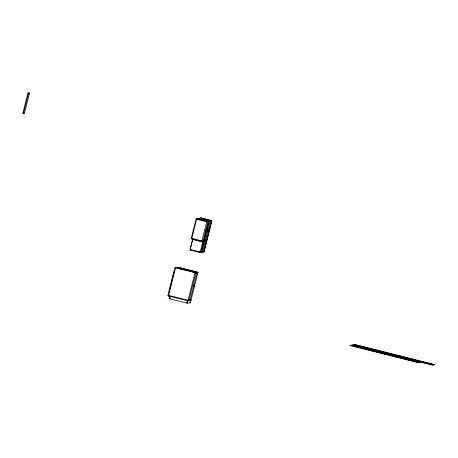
<?xml version="1.0" encoding="UTF-8"?>
<svg xmlns="http://www.w3.org/2000/svg" width="458" height="458" viewBox="0 0 458 458"><rect width="100%" height="100%" fill="white"/><g stroke="black" fill="none" stroke-linecap="round" stroke-linejoin="round"><path stroke-width="0.69" d="M22.9 113.143L27.949 93.048L28.923 92.911L29.53 93.06L24.48 113.155L22.9 113.143L24.48 113.155M23.501 113.292L28.551 93.203L29.53 93.06M168.521 295.92L167.92 295.765L174.962 267.735L178.609 267.455L177.08 267.438M190.963 300.437L187.912 300.872L168.504 295.983L175.609 267.787L178.637 267.352L198.045 272.241L190.373 302.778L187.322 303.213L169.117 298.633L169.706 296.286M169.746 298.782L170.307 296.44M178.46 267.959L178.614 267.358M180.338 269.275L180.492 268.674M180.389 269.27L180.544 268.669M181.551 269.104L181.7 268.502M181.603 269.098L181.752 268.491M182.479 268.972L182.627 268.365L179.628 268.794M196.161 218.655L201.835 218.082L196.161 218.655L191.118 238.75L191.719 238.899M192.824 238.807L190.001 250.057L200.037 252.587L203.987 252.02L211.894 220.544L201.858 218.014L196.78 218.741L191.702 238.967L201.738 241.498L206.787 240.771M199.722 218.901L199.871 218.3L209.913 220.83L202.007 252.306M192.927 271.966L193.076 271.365M192.978 271.96L193.127 271.359M201.738 241.498L206.816 221.271L211.894 220.544M187.305 300.723L186.744 303.059M187.322 303.213L195.016 272.676L198.045 272.241M200.037 252.587L207.943 221.111L197.908 218.581M188.828 300.74L195.932 272.544L176.473 267.661M203.673 241.801L201.148 251.848L199.808 251.511M203.976 240.593L208.751 221.575M190.036 300.568L197.146 272.367L177.738 267.483M202.991 252.163L210.898 220.687L200.238 218.077M204.113 251.419L211.716 221.151M196.631 219.348L206.667 221.872L211.745 221.145M205.562 230.683L209.461 230.122L208.127 229.79M205.413 231.284L209.312 230.729M191.85 238.366L201.892 240.891L205.968 240.307L204.629 239.975M206.638 241.377L202.711 241.939L192.675 239.408L190.179 249.45L200.192 251.98L204.136 251.419M190.001 250.057L190.986 249.919M191.003 271.663L194.003 271.233M194.868 273.277L197.867 272.848M193.831 285.563L194.707 285.437L193.322 285.088M193.677 286.164L194.553 286.038M168.653 295.381L188.061 300.271L191.118 299.83L189.704 299.486M167.92 295.765L169.437 295.788L168.504 295.983M169.117 298.633L170.342 298.456M189.749 302.629L190.373 302.778M361.173 348.309L366.841 347.496M372.549 351.171L378.216 350.359M383.924 354.034L389.592 353.227M395.3 356.902L400.973 356.089M406.675 359.765L412.349 358.957M423.724 361.82L418.051 362.633L349.798 345.441L355.465 344.634L435.1 364.683L432.266 365.089L352.631 345.034M27.949 93.048L28.551 93.203M199.253 218.214L199.86 218.369M209.38 220.956L210.72 221.294M198.892 218.443L208.928 220.968L201.022 252.444L199.682 252.106M198.268 218.357L198.875 218.506M197.284 218.495L197.89 218.649M196.78 218.741L206.816 221.271M206.426 221.38L207.766 221.718M207.176 229.922L208.516 230.26M207.125 229.933L208.464 230.265M206.14 230.071L207.48 230.408M206.976 230.534L208.316 230.872M205.161 230.214L206.547 230.54M202.636 240.255L204.022 240.587M201.652 240.398L203.043 240.731M201.778 251.23L203.169 251.556M200.844 251.362L202.184 251.7L200.793 251.368M199.86 251.499L201.199 251.837M196.339 251.265L198.343 251.768M177.687 267.489L197.117 272.373M175.872 267.609L176.479 267.758L174.962 267.735M175.586 267.793L195.016 272.676M174.55 271.926L173.948 271.771L168.933 291.729L169.534 291.883M188.776 299.618L190.162 299.967M354.755 344.731L434.39 364.786M354.045 344.834L433.68 364.889M353.341 344.937L432.976 364.992M351.921 345.137L420.181 362.33M351.212 345.24L419.471 362.427M350.502 345.338L418.761 362.53"/></g></svg>
